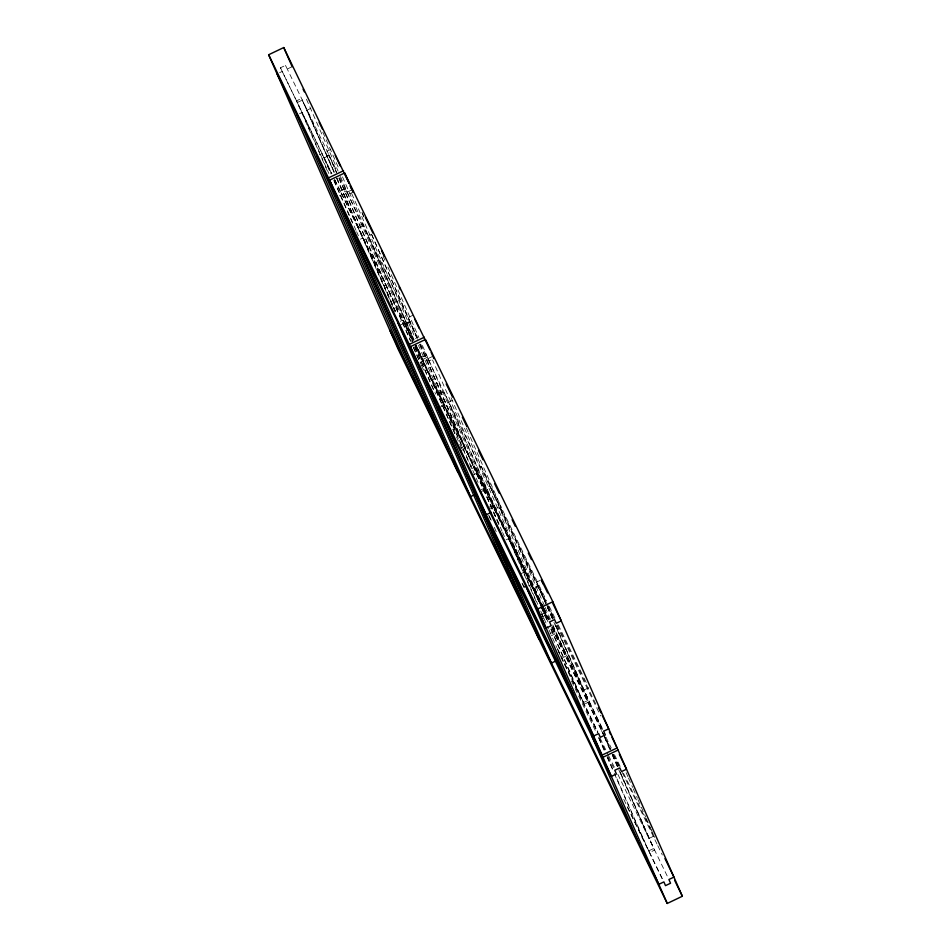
<?xml version="1.0" encoding="UTF-8"?>
<svg xmlns="http://www.w3.org/2000/svg" width="951" height="951" viewBox="0 0 951 951"><rect width="100%" height="100%" fill="white"/><g stroke="black" fill="none" stroke-linecap="round" stroke-linejoin="round"><path stroke-width="0.71" stroke-dasharray="4.75 3.57" d="M331.614 173.486L280.45 67.771L285.49 65.369L336.939 171.323M279.582 72.692L282.09 71.491M292.159 66.689L287.119 69.09L285.49 65.369M297.306 102.518L302.335 100.105L333.884 171.846M299.506 113.74L302.026 112.539L328.856 173.546M310.834 108.343L307.054 110.138L334.479 172.5M319.441 154.799L321.961 153.598L330.9 173.926M330.77 149.39L326.989 151.197L336.535 172.88M324.196 157.854L329.236 155.453M339.376 195.847L341.896 194.646L340.256 190.925L345.284 188.524L346.925 192.245L351.953 189.843M412.461 339.971L341.361 193.208L346.39 190.806L348.03 194.527L353.059 192.126M358.206 227.943L363.246 225.542M360.417 239.176L362.937 237.976M370.486 234.374L367.966 235.575L413.875 339.959M400.288 321.283L402.796 320.083L412.342 341.778M412.865 315.28L407.836 317.682L417.37 339.376M399.8 325.313L404.841 322.912L413.198 340.125M409.75 321.331L404.722 323.732L412.639 341.623M405.043 324.339L410.071 321.937M420.223 362.331L422.731 361.13L421.103 357.41L426.131 355.008L428.877 361.011L431.385 359.811M427.237 357.291L422.208 359.692L541.214 604.777M427.772 358.729L432.8 356.328M419.736 366.361L424.776 363.96L417.025 346.342M439.053 394.439L444.081 392.038M441.264 405.673L443.772 404.46L478.187 482.704M452.581 400.264L448.813 402.059L496.267 509.974L501.296 507.572L468.665 433.383M439.671 407.42L444.699 405.007L418.476 345.368M459.606 448.468L464.635 446.067L415.765 345.415M460.712 450.75L465.74 448.349L541.618 604.61M470.543 466.406L473.051 465.205L415.183 346.021M471.648 468.677L474.157 467.476L540.941 605.454M543.342 607.237L476.332 468.926L481.361 466.525L546.659 600.984M472.932 475.048L477.973 472.647M480.968 489.86L489.777 485.652L546.67 602.815M480.647 491.798L485.676 489.396L421.293 342.978M483.167 491.382L490.716 487.78M488.683 507.406L492.463 505.599L540.893 605.407M491.512 506.919L494.021 505.718M489.313 508.726L494.342 506.324L443.297 390.362L438.268 392.763L471.339 467.975M494.092 509.32L499.132 506.919L546.968 605.442M506.003 539.871L508.523 538.67L536.851 603.089M520.518 573.905L525.546 571.503L432.539 360.013M523.514 586.803L526.022 585.602M528.744 585.84L531.264 584.639L540.75 606.215M540.073 580.431L536.293 582.238L546.373 605.169M533.499 588.895L538.528 586.494L546.694 605.05M540.441 614.952L545.482 612.551L542.236 605.87M541.559 617.235L546.587 614.833L548.525 618.828M550.118 633.485L553.898 631.69M551.223 635.767L555.004 633.972L552.198 627.589M588.788 687.739L583.748 690.141L546.968 606.512M583.438 702.575L588.479 700.174L554.766 623.535M648.665 850.895L653.694 848.482L620.587 773.187M549.238 606.31L555.063 618.293M558.296 624.95L583.498 676.874M584.152 678.206L587.385 684.863M546.956 603.612L554.421 618.792M557.298 624.914L595.801 704.002M339.852 177.682L417.774 337.819M420.639 344.048L553.946 618.245M547.61 606.774L553.434 618.756M556.668 625.413L600.628 715.937M476.332 468.926L543.568 607.38M544.21 608.711L549.381 619.363M552.614 626.02L603.683 731.2M543.901 608.438L549.143 619.184M552.959 627.078L602.756 729.631M553.018 628.076L602.827 730.653M606.06 737.31L611.231 747.962M614.465 754.618L620.278 766.601M623.511 773.258L655.191 838.497M280.45 67.771L331.911 173.736M334.467 179.014L340.256 190.925M341.361 193.208L412.746 340.22M415.266 345.403L421.103 357.41M541.797 605.989L548.275 619.327M334.823 180.084L341.896 194.646M415.599 346.449L422.731 361.13M423.837 363.413L542.795 608.378M543.437 609.71L547.978 619.077M541.595 606.786L548.061 620.1L541.285 606.512M551.949 627.684L603.005 733.257M603.493 733.815L610.827 749.352M613.347 754.559L619.648 767.1M622.239 772.426L657.141 844.322M657.795 845.653L662.312 854.973M551.628 627.815L610.53 749.115M613.05 754.286L618.887 766.304M557.274 648.392L598.013 732.282M557.655 649.474L597.715 732.032M560.947 657.177L597.49 732.793M600.081 738.107L607.832 754.084M608.485 755.415L614.608 767.671M617.841 774.328L668.268 878.189M571.468 681.082L596.384 732.734M598.964 738.047L605.787 751.754M608.01 756.687L613.502 767.635M623.797 799.363L663.239 880.59M627.375 807.078L662.942 880.341M626.127 772.652L627.91 776.705M628.504 778.049L632.653 787.487M633.247 788.843L637.396 798.281M637.99 799.636L645.705 817.171M646.3 818.514L650.448 827.964M651.043 829.308L654.003 836.048L648.974 838.461L612.194 754.821M547.289 606.405L552.626 618.542M555.598 625.283L589.263 701.85L584.235 704.251L550.926 628.623M605.395 738.523L610.138 749.317M612.515 754.714L617.853 766.851M620.218 772.248L654.49 850.158L649.45 852.56L615.559 775.588M552.4 618.162L538.218 585.887L533.178 588.289L542.26 608.806M604.622 736.882L609.936 748.984M612.301 754.369L617.627 766.47M601.519 730.546L603.885 735.943M604.479 737.287L609.817 749.424M466.299 427.986L468.082 432.039M544.566 605.977L519.068 547.966L514.027 550.379L537.755 604.325M545.161 607.32L550.498 619.458M552.876 624.855L566.523 655.881L561.482 658.282L557.334 648.844M451.107 397.732L543.092 607.13M543.615 608.081L548.834 619.933M542.641 609.805L548.192 622.299M598.726 737.203L605.109 751.718M607.273 756.77L613.407 770.607M541.345 607.57L547.871 622.406M550.843 629.146L578.719 692.542M598.857 738.345L604.788 751.837M607.166 757.222L613.692 772.069M614.287 773.413L643.946 840.862M540.727 611.077L548.442 628.611M549.036 629.954L551.996 636.706M552.59 638.05L556.739 647.488M541.832 614.298L544.78 621.015M383.134 256.223L384.917 260.289M387.901 267.065L418.904 337.557M362.01 212.453L363.793 216.519M371.544 234.148L417.453 338.532M420.057 344.642L499.941 526.295M362.093 212.893L363.876 216.959M371.627 234.576L417.537 338.96M419.866 344.345L502.021 531.145M502.615 532.501L504.399 536.554M419.76 344.797L499.644 526.45M351.692 193.529L415.492 338.58M522.646 583.807L524.417 587.849M522.016 583.082L523.787 587.112M322.817 132.141L339.519 170.098M342.491 176.874L414.042 339.555M416.253 345.391L459.178 443M459.785 444.355L462.757 451.131M413.84 340.601L362.45 223.877L357.421 226.279L392.739 306.46M415.956 345.534L456.111 436.711M306.46 99.225L338.069 171.073M340.446 176.494L413.257 342.051M414.838 346.746L435.677 394.118M489.254 515.953L491.334 520.566M494.318 527.353L497.302 534.129M414.719 347.198L434.405 391.931M488.648 515.299L490.443 519.365M336.654 172.44L328.915 154.847L323.875 157.248L331.198 173.783M339.031 177.861L411.058 341.647M413.447 347.056L421.186 364.661M421.78 366.004L423.564 370.07M338.913 178.301L410.463 340.981M413.435 347.769L418.809 359.965M336.868 177.92L395.295 310.775M336.856 178.622L395.2 311.274M334.181 172.654L301.55 98.44L296.51 100.842L328.559 173.7M336.571 178.075L395.129 311.191M393.334 307.815L395.117 311.869M334.003 180.262L356.019 230.344M356.625 231.699L358.408 235.753M333.884 180.714L352.964 224.091"/><path stroke-width="1.43" d="M268.646 54.754L328.44 177.908L457.954 472.409L398.16 349.255L268.646 54.754L283.743 47.55L349.148 183.46M328.44 177.908L343.537 170.704M329.557 180.191L409.287 344.405L538.801 638.894L459.06 474.692L329.557 180.191L344.642 172.987L429.995 349.944M409.287 344.405L424.384 337.189M410.392 346.675L425.489 339.471L552.84 601.745L617.128 747.926L602.031 755.142L474.68 492.868L410.392 346.675L537.743 608.949L602.031 755.142M474.359 494.805L470.579 496.6L357.897 240.377M491.227 512.375L486.199 514.776L438.744 406.873M537.743 608.949L552.84 601.745M556.454 660.683L551.425 663.097L503.971 555.182M618.067 750.054L682.354 896.246L667.257 903.45L602.97 757.269L618.067 750.054L611.957 737.275M303.084 89.204L304.368 91.843M319.167 122.31L322.377 128.932M335.239 155.405L340.387 166.009M365.386 217.482L369.915 226.837M370.426 227.871L372.994 233.173M381.589 250.862L384.18 256.199M399.087 286.905L400.383 289.579M414.791 319.251L419.296 328.523M446.185 383.907L452.557 397.007M462.352 417.192L466.87 426.512M478.508 450.477L483.037 459.797M494.675 483.75L499.204 493.07M512.125 519.698L515.359 526.355M528.292 552.983L531.526 559.64M547.681 592.925L541.321 579.837L543.104 583.878M552.852 603.576L561.256 620.884L556.228 623.285L554.588 619.565L549.559 621.966L551.2 625.687L546.159 628.088L418.809 365.814M598.369 707.496L600.961 712.822M602.256 715.485L608.711 728.799L603.683 731.2L605.323 734.921L600.283 737.322L598.654 733.601L593.614 736.003L466.263 473.729M609.377 731.949L610.673 734.612M619.374 754.547L626.483 769.193L621.455 771.594L619.814 767.873L614.786 770.274L616.414 773.995L611.386 776.396L484.035 514.134M664.939 858.563L673.938 877.107L668.91 879.509L670.55 883.229L665.51 885.631L663.881 881.91L658.841 884.311L531.49 622.037M674.604 880.269L682.354 896.246M277.062 73.893L336.856 197.047M337.974 199.33L417.703 363.532M602.97 757.269L475.619 494.995L539.906 641.176L667.257 903.45M389.744 330.116L449.538 453.27M450.643 455.553L530.385 619.755M431.1 352.227L433.906 358.61M344.642 172.987L349.136 183.186M350.253 185.742L353.059 192.126M350.277 186.016L351.953 189.843M526.224 587.04L573.691 694.955M591.451 735.349L638.906 843.264M283.743 47.55L292.159 66.689M397.768 322.484L510.449 578.707M316.933 156L429.602 412.223M296.997 114.952L409.679 371.163"/></g></svg>
